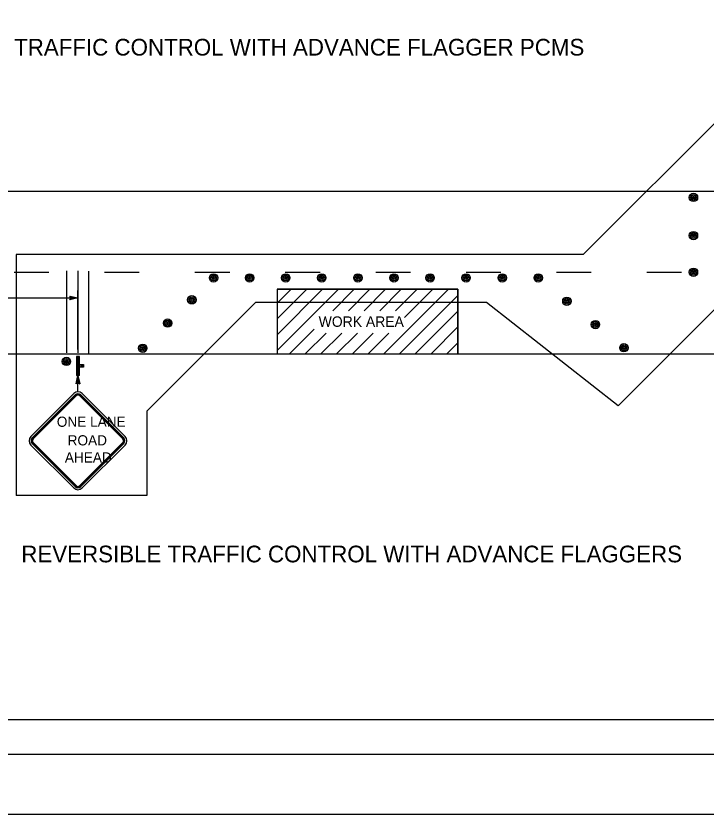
# Model space of a CAD drawing. Extents: x -893 to 867, y -474 to 712.
# Drawn here: x -294 to 202, y -474 to 100 of the extents above; entities that cross this region are included whole.
import ezdxf

# ---------------------------------------------------------------- set-up
doc = ezdxf.new("R2010")
doc.units = 0
for name, color, linetype in [('10 Sheet Format', 7, 'Continuous'), ('56 Stage 3 Anno', 7, 'Continuous'), ('57 Undefined', 7, 'Continuous'), ('60 Nongeo Data', 7, 'Continuous')]:
    doc.layers.add(name, color=color, linetype=linetype)

msp = doc.modelspace()

# ---------------------------------------------------------------- linework, layer by layer
at = {"layer": '10 Sheet Format'}
for p, q in [((-813.45, -406.03), (811.54, -406.03)), ((-863.46, -431.03), (836.54, -431.03))]:
    msp.add_line(p, q, dxfattribs=at)
for points in [[(-893.46, -474.03), (866.54, -474.03), (866.54, 711.97), (-893.46, 711.97)], [(-863.46, -431.03), (836.54, -431.03), (836.54, 668.97), (-863.46, 668.97)]]:
    msp.add_lwpolyline(points, close=True, dxfattribs=at)
at = {"layer": '56 Stage 3 Anno'}
for p, q in [((113.8, -71.81), (225.97, 40.36)), ((113.8, -71.81), (-294.13, -71.81)), ((-294.13, -71.81), (-294.13, -245.07)), ((-502.02, -103), (-249.62, -103)), ((-249.62, -140.04), (-249.62, -97.62)), ((138.97, -180.47), (218.48, -100.97)), ((-200.02, -184.5), (-121.85, -106.32)), ((44.27, -106.32), (-121.85, -106.32)), ((138.97, -180.47), (44.27, -106.32)), ((-249.62, -170.47), (-249.62, -158.77)), ((-200.02, -184.5), (-200.02, -245.07)), ((-200.02, -245.07), (-294.13, -245.07))]:
    msp.add_line(p, q, dxfattribs=at)
for points in [[(-255.52, -101.68), (-249.62, -103), (-255.52, -104.31), (-255.31, -103.96), (-250.99, -103), (-255.31, -102.03), (-255.11, -102.38), (-252.34, -103), (-255.1, -103.61), (-254.89, -103.26), (-253.7, -103), (-254.9, -102.73), (-254.73, -103), (-255.52, -104.31), (-254.73, -103)], [(-250.98, -164.67), (-249.62, -158.77), (-248.35, -164.68), (-248.7, -164.47), (-249.62, -160.14), (-250.63, -164.46), (-250.28, -164.25), (-249.64, -161.49), (-249.04, -164.26), (-249.39, -164.05), (-249.65, -162.85), (-249.93, -164.05), (-249.65, -163.89), (-248.35, -164.68), (-249.65, -163.89)]]:
    msp.add_lwpolyline(points, close=True, dxfattribs=at)
at = {"layer": '60 Nongeo Data'}
for p, q in [((-780.05, -26.05), (776.96, -26.44)), ((-257.97, -83.41), (-257.97, -142.38)), ((-249.62, -83.41), (-249.62, -142.38)), ((-242.06, -83.66), (-242.06, -142.62)), ((-106.34, -96.75), (-106.34, -143.25)), ((-106.34, -96.75), (23.66, -96.75)), ((23.66, -96.75), (23.66, -143.25)), ((-780.08, -143.05), (776.96, -143.44)), ((-248.63, -144.99), (-250.6, -144.99)), ((-250.6, -144.99), (-250.6, -158.77)), ((-249.62, -144.99), (-249.62, -158.77)), ((-248.63, -158.77), (-248.63, -144.99)), ((-248.63, -150.9), (-247.65, -150.9)), ((-248.63, -151.88), (-248.63, -151.88)), ((-247.65, -152.86), (-248.63, -152.86)), ((-247.65, -150.9), (-245.68, -150.9)), ((-247.65, -150.9), (-247.65, -152.86)), ((-245.68, -152.86), (-247.65, -152.86)), ((-246.66, -150.9), (-246.66, -152.86)), ((-245.68, -150.9), (-245.68, -152.86)), ((-248.63, -158.77), (-250.6, -158.77))]:
    msp.add_line(p, q, dxfattribs=at)
for points in [[(-295.51, -84.55), (-270.51, -84.55)], [(-230.51, -84.55), (-205.51, -84.55)], [(-165.51, -84.55), (-140.51, -84.55)], [(-100.51, -84.55), (-75.51, -84.55)], [(-35.51, -84.55), (-10.51, -84.55)], [(29.49, -84.55), (54.49, -84.55)], [(94.49, -84.55), (119.49, -84.55)], [(159.49, -84.55), (184.49, -84.55)], [(-106.34, -129.44), (-73.64, -96.75)], [(-106.34, -118.13), (-84.95, -96.75)], [(-106.34, -106.81), (-96.27, -96.75)], [(-77.74, -112.16), (-62.33, -96.75)], [(-66.42, -112.16), (-51.01, -96.75)], [(-55.11, -112.16), (-39.7, -96.75)], [(-43.8, -112.16), (-28.39, -96.75)], [(-32.48, -112.16), (-17.07, -96.75)], [(-21.17, -112.16), (-5.76, -96.75)], [(-14.71, -117.01), (5.55, -96.75)], [(-10.62, -124.24), (16.87, -96.75)], [(-18.32, -143.25), (23.66, -101.26)], [(-106.34, -140.75), (-77.74, -112.16)], [(-7, -143.25), (23.66, -112.58)], [(-97.51, -143.25), (-79.74, -125.47)], [(-29.63, -143.25), (-10.62, -124.24)], [(4.31, -143.25), (23.66, -123.89)], [(-86.2, -143.25), (-71.23, -128.27)], [(-74.89, -143.25), (-59.91, -128.27)], [(-63.57, -143.25), (-48.6, -128.27)], [(-52.26, -143.25), (-37.28, -128.27)], [(-40.95, -143.25), (-25.97, -128.27)], [(15.62, -143.25), (23.66, -135.21)], [(-252.67, -171.74), (-283.56, -202.62)], [(-215.68, -202.62), (-246.56, -171.74)], [(-251.65, -172.76), (-282.54, -203.64)], [(-251.31, -173.09), (-282.2, -203.98)], [(-250.97, -173.43), (-281.86, -204.32)], [(-217.37, -204.32), (-248.26, -173.43)], [(-217.03, -203.98), (-247.92, -173.09)], [(-216.7, -203.64), (-247.58, -172.76)], [(-283.56, -208.73), (-252.67, -239.62)], [(-282.54, -207.71), (-251.65, -238.6)], [(-282.2, -207.37), (-251.31, -238.26)], [(-281.86, -207.03), (-250.97, -237.92)], [(-248.26, -237.92), (-217.37, -207.03)], [(-247.92, -238.26), (-217.03, -207.37)], [(-247.58, -238.6), (-216.7, -207.71)], [(-246.56, -239.62), (-215.68, -208.73)]]:
    msp.add_lwpolyline(points, dxfattribs=at)
msp.add_lwpolyline([(-106.34, -96.75), (-106.34, -143.25), (23.66, -143.25), (23.66, -96.75)], close=True, dxfattribs=at)
for centre, radius in [((193.07, -30.78), 3), ((193.07, -30.78), 2.1), ((193.07, -30.78), 1.2), ((193.07, -30.78), 0.3), ((193.07, -58.2), 3), ((193.07, -58.2), 2.1), ((193.07, -58.2), 1.2), ((193.07, -58.2), 0.3), ((-152.09, -88.63), 3), ((-126.15, -88.63), 3), ((-100.2, -88.63), 3), ((-74.25, -88.63), 3), ((-48.3, -88.63), 3), ((-22.35, -88.63), 3), ((3.6, -88.63), 3), ((29.55, -88.63), 3), ((55.49, -88.63), 3), ((81.44, -88.63), 3), ((193.07, -84.55), 3), ((193.07, -84.55), 2.1), ((193.07, -84.55), 1.2), ((193.07, -84.55), 0.3), ((-152.09, -88.63), 2.1), ((-152.09, -88.63), 1.2), ((-152.09, -88.63), 0.3), ((-126.15, -88.63), 2.1), ((-126.15, -88.63), 1.2), ((-126.15, -88.63), 0.3), ((-100.2, -88.63), 2.1), ((-100.2, -88.63), 1.2), ((-100.2, -88.63), 0.3), ((-74.25, -88.63), 2.1), ((-74.25, -88.63), 1.2), ((-74.25, -88.63), 0.3), ((-48.3, -88.63), 2.1), ((-48.3, -88.63), 1.2), ((-48.3, -88.63), 0.3), ((-22.35, -88.63), 2.1), ((-22.35, -88.63), 1.2), ((-22.35, -88.63), 0.3), ((3.6, -88.63), 2.1), ((3.6, -88.63), 1.2), ((3.6, -88.63), 0.3), ((29.55, -88.63), 2.1), ((29.55, -88.63), 1.2), ((29.55, -88.63), 0.3), ((55.49, -88.63), 2.1), ((55.49, -88.63), 1.2), ((55.49, -88.63), 0.3), ((81.44, -88.63), 2.1), ((81.44, -88.63), 1.2), ((81.44, -88.63), 0.3), ((-167.73, -104.36), 3), ((-167.73, -104.36), 2.1), ((-167.73, -104.36), 1.2), ((101.98, -105.38), 3), ((-167.73, -104.36), 0.3), ((101.98, -105.38), 2.1), ((101.98, -105.38), 1.2), ((101.98, -105.38), 0.3), ((-185.1, -121.12), 3), ((-185.1, -121.12), 2.1), ((-185.1, -121.12), 1.2), ((122.52, -122.12), 3), ((122.52, -122.12), 2.1), ((-185.1, -121.12), 0.3), ((122.52, -122.12), 1.2), ((122.52, -122.12), 0.3), ((-203.04, -139.14), 3), ((-203.04, -139.14), 2.1), ((143.05, -138.86), 3), ((143.05, -138.86), 2.1), ((143.05, -138.86), 1.2), ((-203.04, -139.14), 1.2), ((-203.04, -139.14), 0.3), ((143.05, -138.86), 0.3), ((-257.93, -148.62), 3), ((-257.93, -148.62), 2.1), ((-257.93, -148.62), 1.2), ((-257.93, -148.62), 0.3)]:
    msp.add_circle(centre, radius, dxfattribs=at)
for centre, radius, start, end in [((-249.62, -174.79), 4.32, 45, 135), ((-249.62, -174.79), 2.88, 45, 135), ((-249.62, -174.79), 2.4, 45, 135), ((-249.62, -174.79), 1.92, 45, 135), ((-280.5, -205.68), 4.32, 135, 224.99989), ((-280.5, -205.68), 2.88, 135, 224.99989), ((-280.5, -205.68), 2.4, 135, 224.99989), ((-280.5, -205.68), 1.92, 135, 224.99989), ((-218.73, -205.68), 1.92, 315, 45), ((-218.73, -205.68), 2.4, 315, 45), ((-218.73, -205.68), 2.88, 315, 45), ((-218.73, -205.68), 4.32, 315, 45), ((-249.62, -236.56), 4.32, 225, 315), ((-249.62, -236.56), 2.88, 225, 315), ((-249.62, -236.56), 2.4, 225, 315), ((-249.62, -236.56), 1.92, 225, 315)]:
    msp.add_arc(centre, radius, start, end, dxfattribs=at)

# ---------------------------------------------------------------- texts
at = {"layer": '57 Undefined'}
for s, p in [('REVERSIBLE TRAFFIC CONTROL WITH ADVANCE FLAGGER PCMS', (-400.8, 71.25)), ('REVERSIBLE TRAFFIC CONTROL WITH ADVANCE FLAGGERS', (-290.4, -293.08))]:
    msp.add_text(s, height=12, dxfattribs=at).set_placement(p)
at = {"layer": '60 Nongeo Data'}
for s, height, p in [('WORK AREA', 7.5, (-76.52, -123.78)), ('ONE LANE', 7.321, (-264.85, -195.66)), ('ROAD', 7.321, (-257.06, -209.02)), ('AHEAD', 7.321, (-259.06, -221.33))]:
    msp.add_text(s, height=height, dxfattribs=at).set_placement(p)

doc.saveas('drawing.dxf')
